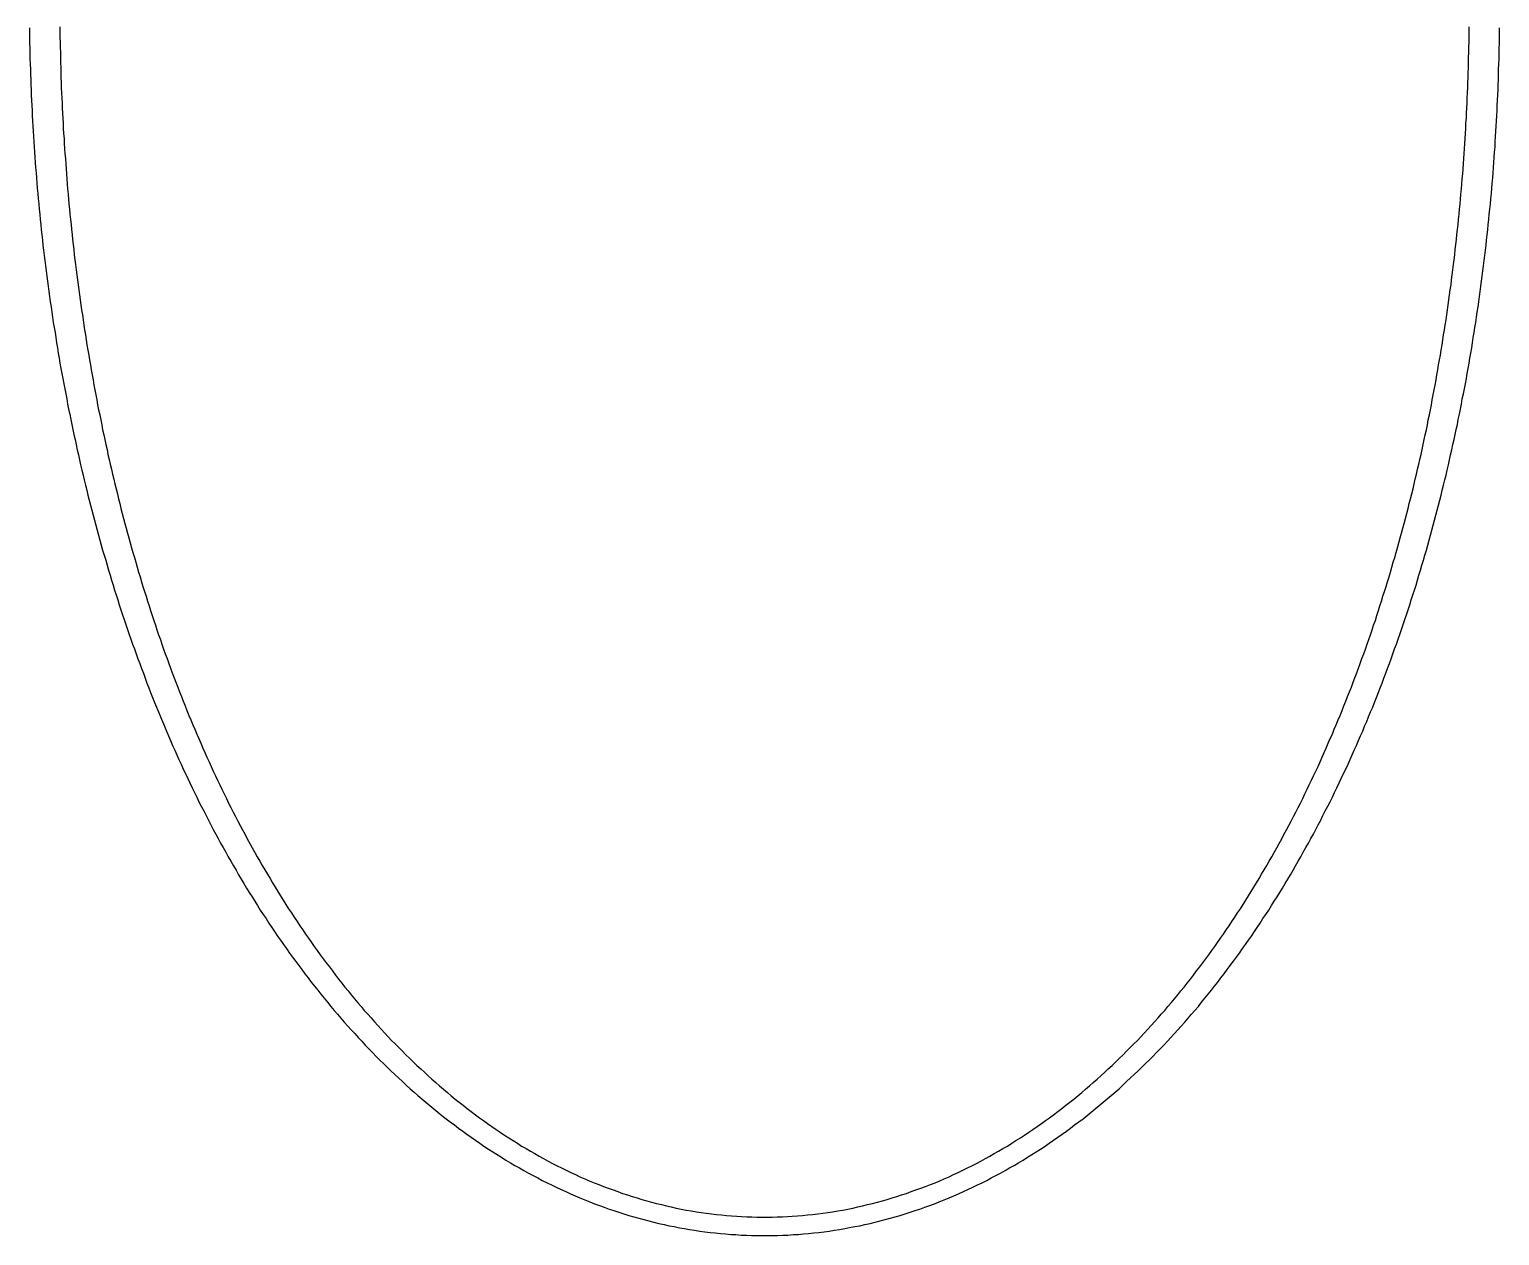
# Model space of a CAD drawing. Header units: millimetres. Extents: x 0 to 3800, y -67 to 2530.
# Drawn here: x 2308.16 to 2315.85, y 1470.67 to 1476.98 of the extents above; entities that cross this region are included whole.
import ezdxf

# ---------------------------------------------------------------- set-up
doc = ezdxf.new("R2010")
doc.units = ezdxf.units.MM
doc.layers.add('내부선 및 부속', color=4, linetype='Continuous')

msp = doc.modelspace()

# ---------------------------------------------------------------- linework, layer by layer
at = {"layer": '내부선 및 부속', "linetype": 'Continuous', "flags": 128}
for points in [[(2308.1591, 1476.9933), (2308.1601, 1476.9663), (2308.1601, 1476.9393), (2308.1601, 1476.9123), (2308.1611, 1476.8853), (2308.1621, 1476.8583), (2308.1621, 1476.8313), (2308.1631, 1476.8033), (2308.1641, 1476.7763), (2308.1651, 1476.7493), (2308.1661, 1476.7223), (2308.1671, 1476.6953), (2308.1681, 1476.6683), (2308.1691, 1476.6413), (2308.1701, 1476.6133), (2308.1711, 1476.5863), (2308.1731, 1476.5593), (2308.1741, 1476.5323), (2308.1751, 1476.5053), (2308.1771, 1476.4783), (2308.1781, 1476.4513), (2308.1801, 1476.4243), (2308.1821, 1476.3963), (2308.1841, 1476.3693), (2308.1851, 1476.3423), (2308.1871, 1476.3153), (2308.1891, 1476.2883), (2308.1911, 1476.2613), (2308.1941, 1476.2343), (2308.1961, 1476.2073), (2308.1981, 1476.1803), (2308.2001, 1476.1533), (2308.2031, 1476.1263), (2308.2051, 1476.0993), (2308.2081, 1476.0713), (2308.2101, 1476.0443), (2308.2131, 1476.0173), (2308.2161, 1475.9903), (2308.2181, 1475.9633), (2308.2211, 1475.9363), (2308.2241, 1475.9093), (2308.2271, 1475.8823), (2308.2301, 1475.8553), (2308.2331, 1475.8283), (2308.2361, 1475.8013), (2308.2401, 1475.7743), (2308.2431, 1475.7473), (2308.2461, 1475.7203), (2308.2501, 1475.6933), (2308.2531, 1475.6663), (2308.2571, 1475.6403), (2308.2611, 1475.6133), (2308.2641, 1475.5863), (2308.2681, 1475.5593), (2308.2721, 1475.5323), (2308.2761, 1475.5053), (2308.2801, 1475.4783), (2308.2841, 1475.4513), (2308.2881, 1475.4243), (2308.2931, 1475.3983), (2308.2971, 1475.3713), (2308.3011, 1475.3443), (2308.3061, 1475.3173), (2308.3101, 1475.2903), (2308.3151, 1475.2643), (2308.3191, 1475.2373), (2308.3241, 1475.2103), (2308.3291, 1475.1833), (2308.3341, 1475.1573), (2308.3391, 1475.1303), (2308.3441, 1475.1033), (2308.3491, 1475.0773), (2308.3541, 1475.0503), (2308.3591, 1475.0233), (2308.3641, 1474.9973), (2308.3701, 1474.9703), (2308.3751, 1474.9433), (2308.3811, 1474.9173), (2308.3861, 1474.8903), (2308.3921, 1474.8643), (2308.3981, 1474.8373), (2308.4031, 1474.8113), (2308.4091, 1474.7843), (2308.4151, 1474.7583), (2308.4211, 1474.7313), (2308.4271, 1474.7053), (2308.4331, 1474.6783), (2308.4401, 1474.6523), (2308.4461, 1474.6263), (2308.4521, 1474.5993), (2308.4591, 1474.5733), (2308.4651, 1474.5473), (2308.4721, 1474.5203), (2308.4791, 1474.4943), (2308.4851, 1474.4683), (2308.4921, 1474.4413), (2308.4921, 1474.4413), (2308.4991, 1474.4153), (2308.5061, 1474.3893), (2308.5131, 1474.3633), (2308.5211, 1474.3373), (2308.5281, 1474.3113), (2308.5351, 1474.2843), (2308.5421, 1474.2583), (2308.5501, 1474.2323), (2308.5581, 1474.2063), (2308.5651, 1474.1803), (2308.5731, 1474.1543), (2308.5811, 1474.1283), (2308.5891, 1474.1023), (2308.5971, 1474.0763), (2308.6051, 1474.0503), (2308.6131, 1474.0243), (2308.6211, 1473.9993), (2308.6291, 1473.9733), (2308.6381, 1473.9473), (2308.6461, 1473.9213), (2308.6551, 1473.8953), (2308.6631, 1473.8703), (2308.6721, 1473.8443), (2308.6811, 1473.8183), (2308.6901, 1473.7933), (2308.6991, 1473.7673), (2308.7081, 1473.7423), (2308.7171, 1473.7163), (2308.7261, 1473.6903), (2308.7361, 1473.6653), (2308.7451, 1473.6403), (2308.7551, 1473.6143), (2308.7641, 1473.5893), (2308.7741, 1473.5633), (2308.7841, 1473.5383), (2308.7931, 1473.5133), (2308.8031, 1473.4873), (2308.8131, 1473.4623), (2308.8241, 1473.4373), (2308.8341, 1473.4123), (2308.8441, 1473.3873), (2308.8551, 1473.3623), (2308.8651, 1473.3373), (2308.8761, 1473.3123), (2308.8861, 1473.2873), (2308.8971, 1473.2623), (2308.9081, 1473.2373), (2308.9191, 1473.2123), (2308.9301, 1473.1873), (2308.9411, 1473.1633), (2308.9531, 1473.1383), (2308.9641, 1473.1133), (2308.9751, 1473.0893), (2308.9871, 1473.0643), (2308.9991, 1473.0403), (2309.0101, 1473.0153), (2309.0221, 1472.9913), (2309.0341, 1472.9663), (2309.0461, 1472.9423), (2309.0581, 1472.9183), (2309.0711, 1472.8943), (2309.0831, 1472.8693), (2309.0961, 1472.8453), (2309.1081, 1472.8213), (2309.1211, 1472.7973), (2309.1341, 1472.7733), (2309.1461, 1472.7493), (2309.1591, 1472.7253), (2309.1731, 1472.7023), (2309.1861, 1472.6783), (2309.1991, 1472.6543), (2309.2121, 1472.6313), (2309.2261, 1472.6073), (2309.2401, 1472.5843), (2309.2531, 1472.5603), (2309.2671, 1472.5373), (2309.2811, 1472.5143), (2309.2951, 1472.4903), (2309.3091, 1472.4673), (2309.3241, 1472.4443), (2309.3381, 1472.4213), (2309.3531, 1472.3983), (2309.3671, 1472.3753), (2309.3821, 1472.3523), (2309.3971, 1472.3303), (2309.4121, 1472.3073), (2309.4271, 1472.2843), (2309.4421, 1472.2623), (2309.4571, 1472.2393), (2309.4731, 1472.2173), (2309.4881, 1472.1953), (2309.5041, 1472.1733), (2309.5201, 1472.1503), (2309.5361, 1472.1283), (2309.5521, 1472.1063), (2309.5681, 1472.0853), (2309.5841, 1472.0633), (2309.6001, 1472.0413), (2309.6171, 1472.0203), (2309.6331, 1471.9983), (2309.6331, 1471.9983), (2309.6501, 1471.9773), (2309.6671, 1471.9553), (2309.6841, 1471.9343), (2309.7011, 1471.9133), (2309.7181, 1471.8923), (2309.7361, 1471.8713), (2309.7531, 1471.8503), (2309.7711, 1471.8303), (2309.7881, 1471.8093), (2309.8061, 1471.7883), (2309.8241, 1471.7683), (2309.8421, 1471.7483), (2309.8611, 1471.7283), (2309.8791, 1471.7083), (2309.8981, 1471.6883), (2309.9161, 1471.6683), (2309.9351, 1471.6483), (2309.9541, 1471.6293), (2309.9731, 1471.6093), (2309.9921, 1471.5903), (2310.0111, 1471.5713), (2310.0311, 1471.5523), (2310.0501, 1471.5333), (2310.0701, 1471.5143), (2310.0901, 1471.4963), (2310.1101, 1471.4773), (2310.1301, 1471.4593), (2310.1501, 1471.4403), (2310.1711, 1471.4223), (2310.1911, 1471.4043), (2310.2121, 1471.3873), (2310.2331, 1471.3693), (2310.2531, 1471.3523), (2310.2751, 1471.3343), (2310.2961, 1471.3173), (2310.3171, 1471.3003), (2310.3391, 1471.2833), (2310.3601, 1471.2673), (2310.3821, 1471.2503), (2310.4041, 1471.2343), (2310.4261, 1471.2183), (2310.4481, 1471.2023), (2310.4701, 1471.1863), (2310.4921, 1471.1703), (2310.5151, 1471.1553), (2310.5371, 1471.1403), (2310.5601, 1471.1243), (2310.5831, 1471.1103), (2310.6061, 1471.0953), (2310.6291, 1471.0813), (2310.6521, 1471.0663), (2310.6761, 1471.0523), (2310.6991, 1471.0383), (2310.7231, 1471.0253), (2310.7461, 1471.0113), (2310.7701, 1470.9983), (2310.7941, 1470.9853), (2310.8181, 1470.9733), (2310.8421, 1470.9603), (2310.8671, 1470.9483), (2310.8911, 1470.9363), (2310.9151, 1470.9243), (2310.9401, 1470.9123), (2310.9651, 1470.9013), (2310.9901, 1470.8903), (2311.0141, 1470.8793), (2311.0391, 1470.8693), (2311.0651, 1470.8583), (2311.0901, 1470.8483), (2311.1151, 1470.8383), (2311.1411, 1470.8293), (2311.1661, 1470.8193), (2311.1921, 1470.8103), (2311.2171, 1470.8023), (2311.2431, 1470.7933), (2311.2691, 1470.7853), (2311.2951, 1470.7773), (2311.3211, 1470.7693), (2311.3471, 1470.7623), (2311.3731, 1470.7553), (2311.4001, 1470.7483), (2311.4261, 1470.7413), (2311.4521, 1470.7353), (2311.4791, 1470.7293), (2311.5061, 1470.7233), (2311.5321, 1470.7183), (2311.5591, 1470.7123), (2311.5861, 1470.7083), (2311.6121, 1470.7033), (2311.6391, 1470.6993), (2311.6661, 1470.6953), (2311.6931, 1470.6913), (2311.7201, 1470.6883), (2311.7471, 1470.6853), (2311.7741, 1470.6823), (2311.8011, 1470.6803), (2311.8281, 1470.6773), (2311.8551, 1470.6763), (2311.8821, 1470.6743), (2311.9101, 1470.6733), (2311.9101, 1470.6733), (2311.9371, 1470.6723), (2311.9641, 1470.6713), (2311.9911, 1470.6713), (2312.0181, 1470.6713), (2312.0451, 1470.6713), (2312.0731, 1470.6723), (2312.1001, 1470.6733), (2312.1271, 1470.6743), (2312.1541, 1470.6763), (2312.1811, 1470.6773), (2312.2081, 1470.6803), (2312.2351, 1470.6823), (2312.2621, 1470.6853), (2312.2891, 1470.6883), (2312.3161, 1470.6913), (2312.3431, 1470.6953), (2312.3701, 1470.6993), (2312.3971, 1470.7033), (2312.4241, 1470.7083), (2312.4501, 1470.7133), (2312.4771, 1470.7183), (2312.5041, 1470.7233), (2312.5301, 1470.7293), (2312.5571, 1470.7353), (2312.5831, 1470.7413), (2312.6091, 1470.7483), (2312.6361, 1470.7553), (2312.6621, 1470.7623), (2312.6881, 1470.7693), (2312.7141, 1470.7773), (2312.7401, 1470.7853), (2312.7661, 1470.7933), (2312.7921, 1470.8023), (2312.8171, 1470.8103), (2312.8431, 1470.8193), (2312.8691, 1470.8293), (2312.8941, 1470.8383), (2312.9191, 1470.8483), (2312.9451, 1470.8583), (2312.9701, 1470.8693), (2312.9951, 1470.8793), (2313.0201, 1470.8903), (2313.0451, 1470.9013), (2313.0691, 1470.9123), (2313.0941, 1470.9243), (2313.1181, 1470.9363), (2313.1431, 1470.9483), (2313.1671, 1470.9603), (2313.1911, 1470.9733), (2313.2151, 1470.9853), (2313.2391, 1470.9983), (2313.2631, 1471.0113), (2313.2861, 1471.0253), (2313.3101, 1471.0383), (2313.3341, 1471.0523), (2313.3571, 1471.0663), (2313.3801, 1471.0813), (2313.4031, 1471.0953), (2313.4261, 1471.1103), (2313.4491, 1471.1243), (2313.4721, 1471.1403), (2313.4941, 1471.1553), (2313.5171, 1471.1703), (2313.5391, 1471.1863), (2313.5611, 1471.2023), (2313.5841, 1471.2183), (2313.6051, 1471.2343), (2313.6271, 1471.2503), (2313.6491, 1471.2673), (2313.6711, 1471.2833), (2313.6921, 1471.3003), (2313.7131, 1471.3173), (2313.7351, 1471.3343), (2313.7561, 1471.3523), (2313.7771, 1471.3693), (2313.7971, 1471.3873), (2313.8181, 1471.4043), (2313.8391, 1471.4223), (2313.8591, 1471.4403), (2313.8791, 1471.4593), (2313.8991, 1471.4773), (2313.9191, 1471.4963), (2313.9391, 1471.5143), (2313.9591, 1471.5333), (2313.9781, 1471.5523), (2313.9981, 1471.5713), (2314.0171, 1471.5903), (2314.0361, 1471.6093), (2314.0551, 1471.6293), (2314.0741, 1471.6483), (2314.0931, 1471.6683), (2314.1121, 1471.6883), (2314.1301, 1471.7083), (2314.1491, 1471.7283), (2314.1671, 1471.7483), (2314.1851, 1471.7683), (2314.2031, 1471.7883), (2314.2211, 1471.8093), (2314.2381, 1471.8303), (2314.2561, 1471.8503), (2314.2561, 1471.8503), (2314.2741, 1471.8713), (2314.2911, 1471.8923), (2314.3081, 1471.9133), (2314.3251, 1471.9343), (2314.3421, 1471.9553), (2314.3591, 1471.9773), (2314.3761, 1471.9983), (2314.3921, 1472.0203), (2314.4091, 1472.0413), (2314.4251, 1472.0633), (2314.4411, 1472.0853), (2314.4581, 1472.1073), (2314.4741, 1472.1283), (2314.4901, 1472.1503), (2314.5051, 1472.1733), (2314.5211, 1472.1953), (2314.5361, 1472.2173), (2314.5521, 1472.2393), (2314.5671, 1472.2623), (2314.5821, 1472.2843), (2314.5971, 1472.3073), (2314.6121, 1472.3303), (2314.6271, 1472.3523), (2314.6421, 1472.3753), (2314.6571, 1472.3983), (2314.6711, 1472.4213), (2314.6861, 1472.4443), (2314.7001, 1472.4673), (2314.7141, 1472.4903), (2314.7281, 1472.5143), (2314.7421, 1472.5373), (2314.7561, 1472.5603), (2314.7701, 1472.5843), (2314.7831, 1472.6073), (2314.7971, 1472.6313), (2314.8101, 1472.6543), (2314.8231, 1472.6783), (2314.8371, 1472.7023), (2314.8501, 1472.7253), (2314.8631, 1472.7493), (2314.8761, 1472.7733), (2314.8881, 1472.7973), (2314.9011, 1472.8213), (2314.9141, 1472.8453), (2314.9261, 1472.8693), (2314.9381, 1472.8943), (2314.9511, 1472.9183), (2314.9631, 1472.9423), (2314.9751, 1472.9663), (2314.9871, 1472.9913), (2314.9991, 1473.0153), (2315.0111, 1473.0403), (2315.0221, 1473.0643), (2315.0341, 1473.0893), (2315.0451, 1473.1133), (2315.0571, 1473.1383), (2315.0681, 1473.1633), (2315.0791, 1473.1873), (2315.0901, 1473.2123), (2315.1011, 1473.2373), (2315.1121, 1473.2623), (2315.1231, 1473.2873), (2315.1341, 1473.3123), (2315.1441, 1473.3373), (2315.1551, 1473.3623), (2315.1651, 1473.3873), (2315.1751, 1473.4123), (2315.1861, 1473.4373), (2315.1961, 1473.4623), (2315.2061, 1473.4883), (2315.2161, 1473.5133), (2315.2261, 1473.5383), (2315.2351, 1473.5633), (2315.2451, 1473.5893), (2315.2551, 1473.6143), (2315.2641, 1473.6403), (2315.2741, 1473.6653), (2315.2831, 1473.6903), (2315.2921, 1473.7163), (2315.3011, 1473.7423), (2315.3101, 1473.7673), (2315.3191, 1473.7933), (2315.3281, 1473.8183), (2315.3371, 1473.8443), (2315.3461, 1473.8703), (2315.3551, 1473.8953), (2315.3631, 1473.9213), (2315.3721, 1473.9473), (2315.3801, 1473.9733), (2315.3881, 1473.9993), (2315.3961, 1474.0243), (2315.4051, 1474.0503), (2315.4131, 1474.0763), (2315.4211, 1474.1023), (2315.4281, 1474.1283), (2315.4361, 1474.1543), (2315.4441, 1474.1803), (2315.4521, 1474.2063), (2315.4591, 1474.2323), (2315.4671, 1474.2583), (2315.4671, 1474.2583), (2315.4741, 1474.2843), (2315.4811, 1474.3113), (2315.4891, 1474.3373), (2315.4961, 1474.3633), (2315.5031, 1474.3893), (2315.5101, 1474.4153), (2315.5171, 1474.4413), (2315.5241, 1474.4683), (2315.5311, 1474.4943), (2315.5371, 1474.5203), (2315.5441, 1474.5473), (2315.5501, 1474.5733), (2315.5571, 1474.5993), (2315.5631, 1474.6263), (2315.5701, 1474.6523), (2315.5761, 1474.6783), (2315.5821, 1474.7053), (2315.5881, 1474.7313), (2315.5941, 1474.7583), (2315.6001, 1474.7843), (2315.6061, 1474.8113), (2315.6121, 1474.8373), (2315.6171, 1474.8643), (2315.6231, 1474.8903), (2315.6291, 1474.9173), (2315.6341, 1474.9433), (2315.6401, 1474.9703), (2315.6451, 1474.9973), (2315.6501, 1475.0233), (2315.6551, 1475.0503), (2315.6611, 1475.0773), (2315.6661, 1475.1033), (2315.6711, 1475.1303), (2315.6761, 1475.1573), (2315.6801, 1475.1833), (2315.6851, 1475.2103), (2315.6901, 1475.2373), (2315.6951, 1475.2643), (2315.6991, 1475.2903), (2315.7041, 1475.3173), (2315.7081, 1475.3443), (2315.7121, 1475.3713), (2315.7171, 1475.3983), (2315.7211, 1475.4243), (2315.7251, 1475.4513), (2315.7291, 1475.4783), (2315.7331, 1475.5053), (2315.7371, 1475.5323), (2315.7411, 1475.5593), (2315.7451, 1475.5863), (2315.7491, 1475.6133), (2315.7521, 1475.6403), (2315.7561, 1475.6663), (2315.7591, 1475.6933), (2315.7631, 1475.7203), (2315.7661, 1475.7473), (2315.7701, 1475.7743), (2315.7731, 1475.8013), (2315.7761, 1475.8283), (2315.7791, 1475.8553), (2315.7821, 1475.8823), (2315.7851, 1475.9093), (2315.7881, 1475.9363), (2315.7911, 1475.9633), (2315.7941, 1475.9903), (2315.7961, 1476.0173), (2315.7991, 1476.0443), (2315.8021, 1476.0713), (2315.8041, 1476.0983), (2315.8071, 1476.1263), (2315.8091, 1476.1533), (2315.8111, 1476.1803), (2315.8141, 1476.2073), (2315.8161, 1476.2343), (2315.8181, 1476.2613), (2315.8201, 1476.2883), (2315.8221, 1476.3153), (2315.8241, 1476.3423), (2315.8261, 1476.3693), (2315.8271, 1476.3963), (2315.8291, 1476.4243), (2315.8311, 1476.4513), (2315.8321, 1476.4783), (2315.8341, 1476.5053), (2315.8351, 1476.5323), (2315.8371, 1476.5593), (2315.8381, 1476.5863), (2315.8391, 1476.6133), (2315.8401, 1476.6413), (2315.8421, 1476.6683), (2315.8431, 1476.6953), (2315.8441, 1476.7223), (2315.8451, 1476.7493), (2315.8451, 1476.7763), (2315.8461, 1476.8033), (2315.8471, 1476.8313), (2315.8481, 1476.8583), (2315.8481, 1476.8853), (2315.8491, 1476.9123), (2315.8491, 1476.9393), (2315.8491, 1476.9393), (2315.8501, 1476.9663), (2315.8501, 1476.9933)], [(2308.3181, 1476.9973), (2308.3191, 1476.9703), (2308.3191, 1476.9443), (2308.3201, 1476.9173), (2308.3201, 1476.8913), (2308.3211, 1476.8643), (2308.3211, 1476.8373), (2308.3221, 1476.8113), (2308.3231, 1476.7843), (2308.3231, 1476.7583), (2308.3241, 1476.7313), (2308.3251, 1476.7053), (2308.3261, 1476.6783), (2308.3271, 1476.6523), (2308.3281, 1476.6253), (2308.3301, 1476.5993), (2308.3311, 1476.5723), (2308.3321, 1476.5463), (2308.3341, 1476.5193), (2308.3351, 1476.4933), (2308.3361, 1476.4663), (2308.3381, 1476.4403), (2308.3401, 1476.4133), (2308.3411, 1476.3873), (2308.3431, 1476.3603), (2308.3451, 1476.3343), (2308.3471, 1476.3083), (2308.3491, 1476.2813), (2308.3511, 1476.2553), (2308.3531, 1476.2283), (2308.3551, 1476.2023), (2308.3571, 1476.1753), (2308.3591, 1476.1493), (2308.3611, 1476.1223), (2308.3641, 1476.0963), (2308.3661, 1476.0693), (2308.3691, 1476.0433), (2308.3711, 1476.0173), (2308.3741, 1475.9903), (2308.3771, 1475.9643), (2308.3791, 1475.9373), (2308.3821, 1475.9113), (2308.3851, 1475.8853), (2308.3881, 1475.8583), (2308.3911, 1475.8323), (2308.3941, 1475.8053), (2308.3971, 1475.7793), (2308.4001, 1475.7533), (2308.4041, 1475.7263), (2308.4071, 1475.7003), (2308.4101, 1475.6743), (2308.4141, 1475.6473), (2308.4171, 1475.6213), (2308.4211, 1475.5953), (2308.4241, 1475.5693), (2308.4281, 1475.5423), (2308.4321, 1475.5163), (2308.4361, 1475.4903), (2308.4401, 1475.4643), (2308.4441, 1475.4373), (2308.4481, 1475.4113), (2308.4521, 1475.3853), (2308.4561, 1475.3593), (2308.4601, 1475.3333), (2308.4651, 1475.3063), (2308.4691, 1475.2803), (2308.4731, 1475.2543), (2308.4781, 1475.2283), (2308.4821, 1475.2023), (2308.4871, 1475.1763), (2308.4921, 1475.1503), (2308.4961, 1475.1233), (2308.5011, 1475.0973), (2308.5061, 1475.0713), (2308.5111, 1475.0453), (2308.5161, 1475.0193), (2308.5211, 1474.9933), (2308.5271, 1474.9673), (2308.5321, 1474.9413), (2308.5371, 1474.9153), (2308.5421, 1474.8893), (2308.5481, 1474.8633), (2308.5531, 1474.8373), (2308.5591, 1474.8123), (2308.5651, 1474.7863), (2308.5701, 1474.7603), (2308.5761, 1474.7343), (2308.5821, 1474.7083), (2308.5881, 1474.6823), (2308.5941, 1474.6563), (2308.6001, 1474.6313), (2308.6061, 1474.6053), (2308.6131, 1474.5793), (2308.6191, 1474.5533), (2308.6251, 1474.5283), (2308.6321, 1474.5023), (2308.6321, 1474.5023), (2308.6381, 1474.4763), (2308.6451, 1474.4513), (2308.6521, 1474.4253), (2308.6581, 1474.3993), (2308.6651, 1474.3743), (2308.6721, 1474.3483), (2308.6791, 1474.3233), (2308.6861, 1474.2973), (2308.6931, 1474.2713), (2308.7001, 1474.2463), (2308.7081, 1474.2203), (2308.7151, 1474.1953), (2308.7221, 1474.1703), (2308.7301, 1474.1443), (2308.7381, 1474.1193), (2308.7451, 1474.0933), (2308.7531, 1474.0683), (2308.7611, 1474.0433), (2308.7691, 1474.0173), (2308.7771, 1473.9923), (2308.7851, 1473.9673), (2308.7931, 1473.9423), (2308.8011, 1473.9163), (2308.8101, 1473.8913), (2308.8181, 1473.8663), (2308.8261, 1473.8413), (2308.8351, 1473.8163), (2308.8441, 1473.7913), (2308.8521, 1473.7663), (2308.8611, 1473.7413), (2308.8701, 1473.7163), (2308.8791, 1473.6913), (2308.8881, 1473.6663), (2308.8971, 1473.6413), (2308.9061, 1473.6163), (2308.9161, 1473.5913), (2308.9251, 1473.5673), (2308.9351, 1473.5423), (2308.9441, 1473.5173), (2308.9541, 1473.4923), (2308.9641, 1473.4683), (2308.9731, 1473.4433), (2308.9831, 1473.4193), (2308.9931, 1473.3943), (2309.0041, 1473.3703), (2309.0141, 1473.3453), (2309.0241, 1473.3213), (2309.0341, 1473.2963), (2309.0451, 1473.2723), (2309.0551, 1473.2483), (2309.0661, 1473.2233), (2309.0771, 1473.1993), (2309.0881, 1473.1753), (2309.0991, 1473.1513), (2309.1101, 1473.1273), (2309.1211, 1473.1023), (2309.1321, 1473.0783), (2309.1431, 1473.0543), (2309.1551, 1473.0303), (2309.1661, 1473.0073), (2309.1781, 1472.9833), (2309.1901, 1472.9593), (2309.2011, 1472.9353), (2309.2131, 1472.9113), (2309.2251, 1472.8883), (2309.2371, 1472.8643), (2309.2501, 1472.8413), (2309.2621, 1472.8173), (2309.2741, 1472.7943), (2309.2871, 1472.7703), (2309.2991, 1472.7473), (2309.3121, 1472.7243), (2309.3251, 1472.7003), (2309.3381, 1472.6773), (2309.3511, 1472.6543), (2309.3641, 1472.6313), (2309.3771, 1472.6083), (2309.3911, 1472.5853), (2309.4041, 1472.5623), (2309.4181, 1472.5403), (2309.4311, 1472.5173), (2309.4451, 1472.4943), (2309.4591, 1472.4723), (2309.4731, 1472.4493), (2309.4871, 1472.4273), (2309.5011, 1472.4043), (2309.5151, 1472.3823), (2309.5301, 1472.3603), (2309.5441, 1472.3373), (2309.5591, 1472.3153), (2309.5741, 1472.2933), (2309.5891, 1472.2713), (2309.6041, 1472.2493), (2309.6191, 1472.2283), (2309.6341, 1472.2063), (2309.6491, 1472.1843), (2309.6651, 1472.1633), (2309.6801, 1472.1413), (2309.6961, 1472.1203), (2309.7121, 1472.0983), (2309.7121, 1472.0983), (2309.7281, 1472.0773), (2309.7441, 1472.0563), (2309.7601, 1472.0353), (2309.7761, 1472.0143), (2309.7931, 1471.9933), (2309.8091, 1471.9723), (2309.8261, 1471.9523), (2309.8431, 1471.9313), (2309.8601, 1471.9113), (2309.8771, 1471.8903), (2309.8941, 1471.8703), (2309.9111, 1471.8503), (2309.9291, 1471.8303), (2309.9461, 1471.8103), (2309.9641, 1471.7903), (2309.9821, 1471.7703), (2310.0001, 1471.7513), (2310.0181, 1471.7313), (2310.0361, 1471.7123), (2310.0541, 1471.6933), (2310.0731, 1471.6743), (2310.0911, 1471.6553), (2310.1101, 1471.6363), (2310.1291, 1471.6173), (2310.1481, 1471.5993), (2310.1671, 1471.5803), (2310.1861, 1471.5623), (2310.2061, 1471.5443), (2310.2251, 1471.5263), (2310.2451, 1471.5083), (2310.2651, 1471.4903), (2310.2851, 1471.4723), (2310.3051, 1471.4553), (2310.3251, 1471.4373), (2310.3461, 1471.4203), (2310.3661, 1471.4033), (2310.3871, 1471.3863), (2310.4071, 1471.3703), (2310.4281, 1471.3533), (2310.4491, 1471.3373), (2310.4701, 1471.3203), (2310.4921, 1471.3043), (2310.5131, 1471.2883), (2310.5351, 1471.2733), (2310.5561, 1471.2573), (2310.5781, 1471.2423), (2310.6001, 1471.2273), (2310.6221, 1471.2123), (2310.6441, 1471.1973), (2310.6671, 1471.1833), (2310.6891, 1471.1683), (2310.7121, 1471.1543), (2310.7341, 1471.1403), (2310.7571, 1471.1273), (2310.7801, 1471.1133), (2310.8031, 1471.1003), (2310.8261, 1471.0873), (2310.8491, 1471.0743), (2310.8731, 1471.0613), (2310.8961, 1471.0493), (2310.9201, 1471.0373), (2310.9431, 1471.0253), (2310.9671, 1471.0133), (2310.9911, 1471.0023), (2311.0151, 1470.9903), (2311.0391, 1470.9793), (2311.0641, 1470.9693), (2311.0881, 1470.9583), (2311.1131, 1470.9483), (2311.1371, 1470.9383), (2311.1621, 1470.9283), (2311.1871, 1470.9193), (2311.2121, 1470.9103), (2311.2371, 1470.9013), (2311.2621, 1470.8923), (2311.2871, 1470.8843), (2311.3121, 1470.8763), (2311.3381, 1470.8683), (2311.3631, 1470.8603), (2311.3891, 1470.8533), (2311.4141, 1470.8463), (2311.4401, 1470.8393), (2311.4661, 1470.8333), (2311.4911, 1470.8273), (2311.5171, 1470.8213), (2311.5431, 1470.8153), (2311.5691, 1470.8103), (2311.5951, 1470.8053), (2311.6211, 1470.8013), (2311.6481, 1470.7963), (2311.6741, 1470.7923), (2311.7001, 1470.7893), (2311.7271, 1470.7853), (2311.7531, 1470.7823), (2311.7791, 1470.7793), (2311.8061, 1470.7773), (2311.8321, 1470.7743), (2311.8591, 1470.7733), (2311.8851, 1470.7713), (2311.9121, 1470.7703), (2311.9121, 1470.7703), (2311.9381, 1470.7693), (2311.9651, 1470.7683), (2311.9911, 1470.7683), (2312.0181, 1470.7683), (2312.0441, 1470.7683), (2312.0711, 1470.7693), (2312.0971, 1470.7703), (2312.1241, 1470.7713), (2312.1501, 1470.7733), (2312.1771, 1470.7743), (2312.2031, 1470.7773), (2312.2301, 1470.7793), (2312.2561, 1470.7823), (2312.2831, 1470.7853), (2312.3091, 1470.7893), (2312.3351, 1470.7923), (2312.3611, 1470.7963), (2312.3881, 1470.8013), (2312.4141, 1470.8053), (2312.4401, 1470.8103), (2312.4661, 1470.8153), (2312.4921, 1470.8213), (2312.5181, 1470.8273), (2312.5441, 1470.8333), (2312.5691, 1470.8393), (2312.5951, 1470.8463), (2312.6211, 1470.8533), (2312.6461, 1470.8603), (2312.6721, 1470.8683), (2312.6971, 1470.8763), (2312.7221, 1470.8843), (2312.7471, 1470.8923), (2312.7721, 1470.9013), (2312.7971, 1470.9103), (2312.8221, 1470.9193), (2312.8471, 1470.9283), (2312.8721, 1470.9383), (2312.8971, 1470.9483), (2312.9211, 1470.9583), (2312.9451, 1470.9693), (2312.9701, 1470.9793), (2312.9941, 1470.9903), (2313.0181, 1471.0023), (2313.0421, 1471.0133), (2313.0661, 1471.0253), (2313.0891, 1471.0373), (2313.1131, 1471.0493), (2313.1371, 1471.0613), (2313.1601, 1471.0743), (2313.1831, 1471.0873), (2313.2061, 1471.1003), (2313.2291, 1471.1133), (2313.2521, 1471.1273), (2313.2751, 1471.1403), (2313.2981, 1471.1543), (2313.3201, 1471.1683), (2313.3431, 1471.1833), (2313.3651, 1471.1973), (2313.3871, 1471.2123), (2313.4091, 1471.2273), (2313.4311, 1471.2423), (2313.4531, 1471.2573), (2313.4741, 1471.2733), (2313.4961, 1471.2883), (2313.5171, 1471.3043), (2313.5391, 1471.3203), (2313.5601, 1471.3373), (2313.5811, 1471.3533), (2313.6021, 1471.3703), (2313.6231, 1471.3863), (2313.6431, 1471.4033), (2313.6641, 1471.4203), (2313.6841, 1471.4373), (2313.7041, 1471.4553), (2313.7241, 1471.4723), (2313.7441, 1471.4903), (2313.7641, 1471.5083), (2313.7841, 1471.5263), (2313.8031, 1471.5443), (2313.8231, 1471.5623), (2313.8421, 1471.5803), (2313.8611, 1471.5993), (2313.8801, 1471.6173), (2313.8991, 1471.6363), (2313.9181, 1471.6553), (2313.9361, 1471.6743), (2313.9551, 1471.6933), (2313.9731, 1471.7123), (2313.9911, 1471.7313), (2314.0101, 1471.7513), (2314.0271, 1471.7703), (2314.0451, 1471.7903), (2314.0631, 1471.8103), (2314.0801, 1471.8303), (2314.0981, 1471.8503), (2314.1151, 1471.8703), (2314.1321, 1471.8903), (2314.1491, 1471.9113), (2314.1661, 1471.9313), (2314.1831, 1471.9523), (2314.1831, 1471.9523), (2314.2001, 1471.9723), (2314.2161, 1471.9933), (2314.2331, 1472.0143), (2314.2491, 1472.0353), (2314.2651, 1472.0563), (2314.2811, 1472.0773), (2314.2971, 1472.0983), (2314.3131, 1472.1203), (2314.3291, 1472.1413), (2314.3441, 1472.1633), (2314.3601, 1472.1843), (2314.3751, 1472.2063), (2314.3901, 1472.2283), (2314.4051, 1472.2493), (2314.4201, 1472.2713), (2314.4351, 1472.2933), (2314.4501, 1472.3153), (2314.4651, 1472.3373), (2314.4791, 1472.3603), (2314.4941, 1472.3823), (2314.5081, 1472.4043), (2314.5221, 1472.4273), (2314.5361, 1472.4493), (2314.5501, 1472.4723), (2314.5641, 1472.4943), (2314.5781, 1472.5173), (2314.5921, 1472.5403), (2314.6051, 1472.5623), (2314.6191, 1472.5853), (2314.6321, 1472.6083), (2314.6451, 1472.6313), (2314.6581, 1472.6543), (2314.6711, 1472.6773), (2314.6841, 1472.7003), (2314.6971, 1472.7243), (2314.7101, 1472.7473), (2314.7221, 1472.7703), (2314.7351, 1472.7943), (2314.7471, 1472.8173), (2314.7601, 1472.8413), (2314.7721, 1472.8643), (2314.7841, 1472.8883), (2314.7961, 1472.9113), (2314.8081, 1472.9353), (2314.8201, 1472.9593), (2314.8311, 1472.9833), (2314.8431, 1473.0073), (2314.8541, 1473.0303), (2314.8661, 1473.0543), (2314.8771, 1473.0783), (2314.8881, 1473.1023), (2314.9001, 1473.1273), (2314.9111, 1473.1513), (2314.9221, 1473.1753), (2314.9321, 1473.1993), (2314.9431, 1473.2233), (2314.9541, 1473.2483), (2314.9641, 1473.2723), (2314.9751, 1473.2963), (2314.9851, 1473.3213), (2314.9951, 1473.3453), (2315.0061, 1473.3703), (2315.0161, 1473.3943), (2315.0261, 1473.4193), (2315.0361, 1473.4433), (2315.0461, 1473.4683), (2315.0551, 1473.4923), (2315.0651, 1473.5173), (2315.0751, 1473.5423), (2315.0841, 1473.5673), (2315.0931, 1473.5913), (2315.1031, 1473.6163), (2315.1121, 1473.6413), (2315.1211, 1473.6663), (2315.1301, 1473.6913), (2315.1391, 1473.7163), (2315.1481, 1473.7413), (2315.1571, 1473.7663), (2315.1661, 1473.7913), (2315.1741, 1473.8163), (2315.1831, 1473.8413), (2315.1911, 1473.8663), (2315.2001, 1473.8913), (2315.2081, 1473.9163), (2315.2161, 1473.9423), (2315.2241, 1473.9673), (2315.2321, 1473.9923), (2315.2401, 1474.0173), (2315.2481, 1474.0433), (2315.2561, 1474.0683), (2315.2641, 1474.0933), (2315.2721, 1474.1193), (2315.2791, 1474.1443), (2315.2871, 1474.1703), (2315.2941, 1474.1953), (2315.3021, 1474.2203), (2315.3091, 1474.2463), (2315.3161, 1474.2713), (2315.3231, 1474.2973), (2315.3301, 1474.3233), (2315.3301, 1474.3233), (2315.3371, 1474.3483), (2315.3441, 1474.3743), (2315.3511, 1474.3993), (2315.3581, 1474.4253), (2315.3641, 1474.4513), (2315.3711, 1474.4763), (2315.3771, 1474.5023), (2315.3841, 1474.5283), (2315.3901, 1474.5533), (2315.3971, 1474.5793), (2315.4031, 1474.6053), (2315.4091, 1474.6313), (2315.4151, 1474.6563), (2315.4211, 1474.6823), (2315.4271, 1474.7083), (2315.4331, 1474.7343), (2315.4391, 1474.7603), (2315.4451, 1474.7863), (2315.4501, 1474.8123), (2315.4561, 1474.8373), (2315.4611, 1474.8633), (2315.4671, 1474.8893), (2315.4721, 1474.9153), (2315.4771, 1474.9413), (2315.4831, 1474.9673), (2315.4881, 1474.9933), (2315.4931, 1475.0193), (2315.4981, 1475.0453), (2315.5031, 1475.0713), (2315.5081, 1475.0973), (2315.5131, 1475.1233), (2315.5181, 1475.1503), (2315.5221, 1475.1763), (2315.5271, 1475.2023), (2315.5311, 1475.2283), (2315.5361, 1475.2543), (2315.5401, 1475.2803), (2315.5451, 1475.3063), (2315.5491, 1475.3333), (2315.5531, 1475.3593), (2315.5571, 1475.3853), (2315.5621, 1475.4113), (2315.5661, 1475.4373), (2315.5701, 1475.4643), (2315.5741, 1475.4903), (2315.5771, 1475.5163), (2315.5811, 1475.5423), (2315.5851, 1475.5693), (2315.5881, 1475.5953), (2315.5921, 1475.6213), (2315.5961, 1475.6473), (2315.5991, 1475.6743), (2315.6021, 1475.7003), (2315.6061, 1475.7263), (2315.6091, 1475.7533), (2315.6121, 1475.7793), (2315.6151, 1475.8053), (2315.6181, 1475.8323), (2315.6211, 1475.8583), (2315.6241, 1475.8853), (2315.6271, 1475.9113), (2315.6301, 1475.9373), (2315.6331, 1475.9643), (2315.6351, 1475.9903), (2315.6381, 1476.0173), (2315.6411, 1476.0433), (2315.6431, 1476.0693), (2315.6451, 1476.0963), (2315.6481, 1476.1223), (2315.6501, 1476.1493), (2315.6521, 1476.1753), (2315.6551, 1476.2023), (2315.6571, 1476.2283), (2315.6591, 1476.2553), (2315.6611, 1476.2813), (2315.6631, 1476.3083), (2315.6641, 1476.3343), (2315.6661, 1476.3603), (2315.6681, 1476.3873), (2315.6701, 1476.4133), (2315.6711, 1476.4403), (2315.6731, 1476.4663), (2315.6741, 1476.4933), (2315.6761, 1476.5193), (2315.6771, 1476.5463), (2315.6781, 1476.5723), (2315.6801, 1476.5993), (2315.6811, 1476.6253), (2315.6821, 1476.6523), (2315.6831, 1476.6783), (2315.6841, 1476.7053), (2315.6851, 1476.7313), (2315.6861, 1476.7583), (2315.6871, 1476.7843), (2315.6871, 1476.8113), (2315.6881, 1476.8373), (2315.6891, 1476.8643), (2315.6891, 1476.8913), (2315.6901, 1476.9173), (2315.6901, 1476.9443), (2315.6901, 1476.9443), (2315.6911, 1476.9703), (2315.6911, 1476.9973)]]:
    msp.add_lwpolyline(points, dxfattribs=at)

doc.saveas('drawing.dxf')
